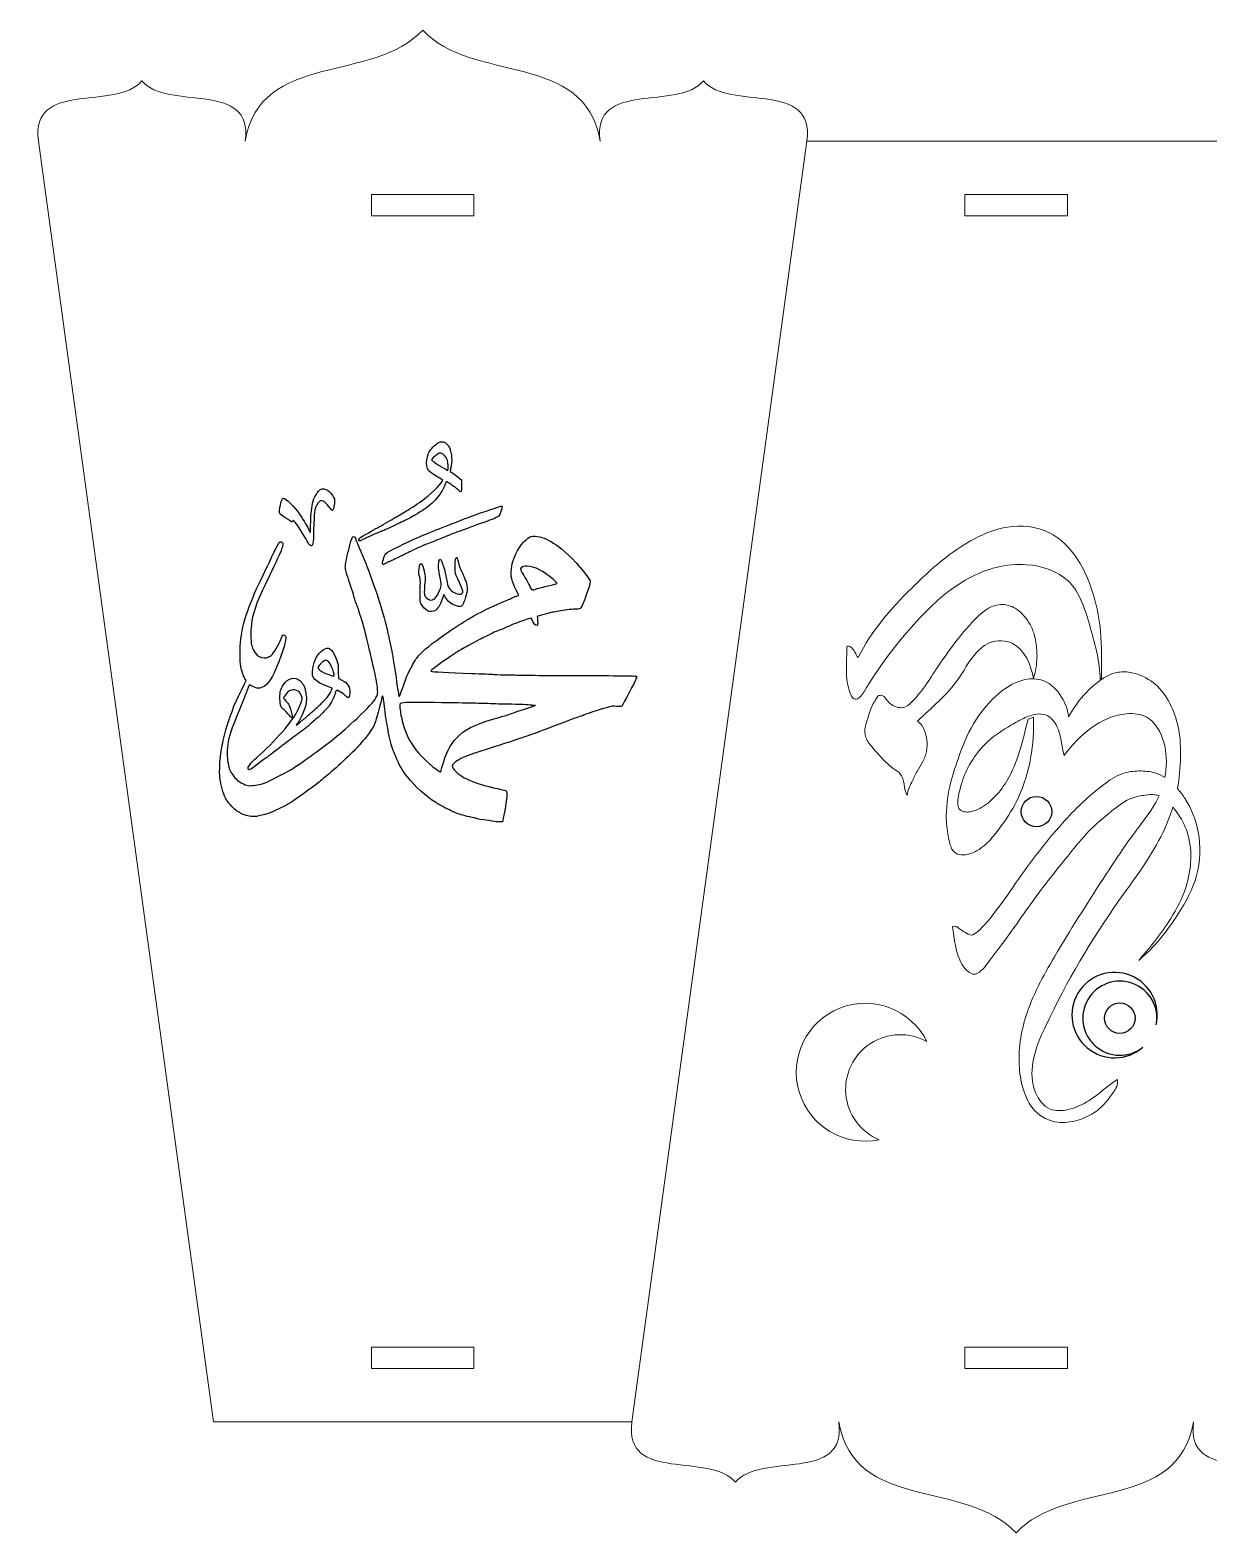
# Model space of a CAD drawing. Header units: millimetres. Extents: x 87 to 529, y 81 to 353.
# Drawn here: x 87.2 to 225.2, y 175.6 to 351.6 of the extents above; entities that cross this region are included whole.
import ezdxf

# ---------------------------------------------------------------- set-up
doc = ezdxf.new("R2010")
doc.units = ezdxf.units.MM
doc.layers.add('Layer1', color=90, linetype='Continuous')
doc.layers.add('LAYER_1', color=7, linetype='Continuous')

msp = doc.modelspace()

# ---------------------------------------------------------------- linework, layer by layer
at = {"color": 7, "linetype": 'Continuous', "lineweight": 15}
for p, q in [((88.13, 338.63), (108.63, 188.63)), ((178.13, 338.63), (157.63, 188.63)), ((227.14, 338.63), (178.13, 338.63)), ((127.13, 332.38), (127.13, 329.88)), ((139.13, 332.38), (127.13, 332.38)), ((139.13, 329.88), (139.13, 332.38)), ((208.63, 332.38), (196.63, 332.38)), ((196.63, 332.38), (196.63, 329.88)), ((208.63, 329.88), (208.63, 332.38)), ((127.13, 329.88), (139.13, 329.88)), ((196.63, 329.88), (208.63, 329.88)), ((212.46, 275.56), (212.64, 275.69)), ((204.66, 271.17), (204.03, 270.94)), ((127.13, 197.38), (127.13, 194.88)), ((139.13, 197.38), (127.13, 197.38)), ((139.13, 194.88), (139.13, 197.38)), ((208.63, 197.38), (196.63, 197.38)), ((196.63, 197.38), (196.63, 194.88)), ((208.63, 194.88), (208.63, 197.38)), ((127.13, 194.88), (139.13, 194.88)), ((196.63, 194.88), (208.63, 194.88)), ((108.63, 188.63), (157.63, 188.63))]:
    msp.add_line(p, q, dxfattribs=at)
for centre in [(205.01, 260.1), (214.77, 235.91)]:
    msp.add_circle(centre, 1.78)
for points in [[(133.13, 351.63), (127.31, 345.32), (114.11, 349.18), (112.36, 338.63)], [(153.9, 338.63), (152.15, 349.18), (138.95, 345.32), (133.13, 351.63)], [(100.25, 345.68), (97.3, 342.1), (87.15, 345.85), (88.13, 338.63)], [(112.36, 338.63), (113.34, 345.85), (103.19, 342.1), (100.25, 345.68)], [(166.01, 345.68), (163.07, 342.1), (152.92, 345.85), (153.9, 338.63)], [(178.13, 338.63), (179.11, 345.85), (168.96, 342.1), (166.01, 345.68)], [(157.63, 188.63), (156.65, 181.41), (166.81, 185.15), (169.75, 181.57)], [(169.75, 181.57), (172.69, 185.15), (182.84, 181.41), (181.86, 188.63)], [(181.86, 188.63), (183.61, 178.08), (196.81, 181.93), (202.63, 175.63)], [(202.63, 175.63), (208.45, 181.93), (221.65, 178.08), (223.4, 188.63)], [(223.4, 188.63), (222.42, 181.41), (232.57, 185.15), (235.52, 181.57)]]:
    msp.add_open_spline(points, degree=3, dxfattribs=at)
for points, knots in [([(212.64, 275.69), (212.6, 277.53), (212.72, 280.7), (211.84, 285.47), (210.16, 289.68), (206.63, 293.36), (201.8, 293.82), (196.05, 291.54), (190.03, 286.17), (185.67, 281.29), (184.14, 278.13)], [0, 0, 0, 0, 0.1162, 0.197868, 0.303755, 0.399021, 0.501749, 0.586261, 0.783699, 1, 1, 1, 1]), ([(182.8, 279.41), (182.84, 277.12), (182.43, 275.98), (183.53, 273.05), (184.42, 273.49), (186.4, 276.84), (190.24, 281.98), (196.51, 287.79), (203.21, 289.69), (209.66, 287.56), (211.38, 281.42), (212.44, 277.64), (212.46, 275.56)], [0, 0, 0, 0, 0.104126, 0.126454, 0.137741, 0.153274, 0.360759, 0.515607, 0.653386, 0.756921, 0.879747, 1, 1, 1, 1]), ([(204.66, 275.69), (204.89, 276.48), (205.11, 277.6), (205.04, 279.34), (204.85, 280.73), (204.24, 282.16), (203.44, 283.18), (202.43, 284.07), (201.25, 284.44), (199.29, 284.15), (197.55, 282.41), (195.45, 279.92), (193.66, 277.4), (192.02, 274.84), (190.75, 273.22), (189.59, 272.2), (188.43, 272.33), (187.6, 272.88), (187.16, 273.7), (186.47, 273.76), (186.16, 273.17), (185.64, 272.35), (185.31, 271.13), (184.87, 269.93), (184.93, 268.71), (185.65, 267.78), (186.44, 266.84), (187.33, 265.94), (188.16, 265.14), (189.67, 264.31), (189.44, 262.67), (189.87, 261.99)], [0, 0, 0, 0, 0.055127, 0.074631, 0.116753, 0.147784, 0.177653, 0.202567, 0.236807, 0.25572, 0.332584, 0.389497, 0.476788, 0.538314, 0.591168, 0.617912, 0.633569, 0.66491, 0.681747, 0.691657, 0.703796, 0.721503, 0.759103, 0.786147, 0.806525, 0.837346, 0.861437, 0.889644, 0.921205, 0.939326, 1, 1, 1, 1]), ([(191.06, 270.71), (192.73, 272.24), (195.44, 274.52), (197.4, 278.33), (199.4, 280.09), (201.13, 280.15), (203.49, 279.5), (204.39, 277.19), (204.66, 275.69)], [0, 0, 0, 0, 0.340909, 0.509327, 0.641829, 0.709715, 0.758112, 1, 1, 1, 1]), ([(184.14, 278.13), (183.82, 278.47), (183.66, 279.27), (182.95, 279.51), (182.8, 279.41)], [0, 0, 0, 0, 0.750495, 1, 1, 1, 1]), ([(221.53, 262.79), (221.75, 264.01), (221.94, 266.31), (221.82, 269.6), (220.91, 272.46), (219.38, 274.88), (217.3, 276.14), (215.4, 276.56), (213.86, 276.34), (212.33, 275.43), (210.49, 273.84), (209.34, 272.24), (208.77, 271.21)], [0, 0, 0, 0, 0.0483529, 0.0894465, 0.1268152, 0.1640785, 0.1982233, 0.2181914, 0.2389149, 0.2568776, 0.286949, 0.3327563, 0.3327563, 0.3327563, 0.3327563]), ([(208.77, 271.21), (208.6, 272.93), (206.83, 275.83), (202.78, 275.6), (199.98, 273.6), (197.36, 270.38), (195.92, 266.61), (194.71, 262.94), (194.33, 259.68), (194.63, 257.15), (195.14, 255.17), (196.48, 254.99), (197.53, 255.2), (199.22, 256.2), (201.04, 258.52), (204.08, 263.32), (204.74, 268.01), (204.66, 271.17)], [0, 0, 0, 0, 0.108475, 0.149766, 0.221866, 0.301346, 0.388481, 0.453452, 0.52702, 0.572957, 0.609414, 0.626384, 0.644987, 0.671569, 0.737968, 0.814025, 1, 1, 1, 1]), ([(204.03, 270.94), (203.44, 268.67), (202.77, 265.42), (200.52, 262.12), (198.96, 260.71), (197.66, 260.13), (196.8, 260.02), (196.17, 260.12), (195.8, 260.67), (195.78, 261.74), (196.11, 262.99), (196.74, 264.92), (197.78, 266.67), (199.55, 268.69), (201.62, 270), (203.58, 271.1), (205.06, 271.65), (206.57, 271.38), (207.92, 269.56), (207.97, 267.82), (208.24, 266.68)], [0, 0, 0, 0, 0.193431, 0.262516, 0.32294, 0.363104, 0.375433, 0.394319, 0.411508, 0.423707, 0.480621, 0.51628, 0.589358, 0.645056, 0.734453, 0.786064, 0.829516, 0.86039, 0.904554, 1, 1, 1, 1]), ([(208.24, 266.68), (209.96, 268.95), (213.16, 271.94), (218.03, 271.47), (219.84, 269.16), (220.34, 266.57), (220.16, 264.71), (220.04, 264.09)], [0, 0, 0, 0, 0.1189886, 0.1509408, 0.1801563, 0.2280908, 0.2531724, 0.2531724, 0.2531724, 0.2531724]), ([(189.87, 261.99), (189.9, 262.56), (190.38, 263.47), (190.96, 264.78), (191.71, 265.89), (192.23, 267.12), (192.2, 268.89), (191.82, 270.16), (191.06, 270.71)], [0, 0, 0, 0, 0.173489, 0.320924, 0.450867, 0.594235, 0.730026, 1, 1, 1, 1]), ([(220.04, 264.09), (219.68, 264.32), (218.73, 264.77), (216.98, 264.93), (214.81, 264.66), (211.69, 262.48), (207.24, 258.16), (203.21, 252.7), (200.13, 248.19), (198.58, 246.4), (197.4, 245.45), (196.62, 245.98), (195.95, 246.39), (195.48, 246.79), (195.16, 246.66)], [0, 0, 0, 0, 0.0220451, 0.0537092, 0.0887054, 0.1316783, 0.2442995, 0.4066511, 0.4799764, 0.519351, 0.5340902, 0.5480793, 0.5616156, 0.5766614, 0.5766614, 0.5766614, 0.5766614]), ([(216.98, 242.68), (218.84, 244.21), (221.33, 247.41), (224.16, 252.53), (224.3, 257.5), (223.02, 260.84), (221.86, 262.42), (221.53, 262.79)], [0.6096676, 0.6096676, 0.6096676, 0.6096676, 0.7318814, 0.8172545, 0.9045005, 0.9753907, 1, 1, 1, 1]), ([(195.16, 246.66), (195.41, 245.22), (195.55, 243.1), (196.88, 241.38), (197.72, 240.93), (198.81, 241.56), (199.56, 242.75), (201.96, 245.78), (204.75, 250.07), (208.38, 254.51), (211.05, 257.89), (213.56, 259.98), (215.75, 261.69), (217.59, 262.03), (218.7, 262.14), (219.21, 261.99), (219.37, 261.93)], [0, 0, 0, 0, 0.0762218, 0.0970051, 0.1085557, 0.1194457, 0.1549358, 0.1789505, 0.3130127, 0.4108609, 0.4668344, 0.52765, 0.5754404, 0.6017909, 0.6210712, 0.6295845, 0.6295845, 0.6295845, 0.6295845]), ([(219.37, 261.93), (219.33, 261.84), (218.68, 260.46), (216.18, 257.37), (212.14, 251.22), (207.5, 243.95), (203.46, 236.63), (202.7, 230.81), (203.49, 227.13), (204.79, 224.7), (206.88, 223.66), (209.01, 223.69), (210.78, 224.21), (212.69, 225.38), (213.88, 227.02), (214.62, 228.13), (214.48, 228.74)], [0.2830038, 0.2830038, 0.2830038, 0.2830038, 0.2870939, 0.3434083, 0.4394801, 0.5800414, 0.6871535, 0.7689405, 0.8064949, 0.8357102, 0.8756487, 0.8908517, 0.9198625, 0.9481305, 0.977908, 1, 1, 1, 1]), ([(214.48, 228.74), (213.34, 227.98), (211.67, 226.37), (208.97, 225.12), (206.31, 224.94), (204.46, 227.45), (204.35, 231.17), (207.79, 238.91), (212.83, 247.49), (218.87, 255.32), (220.56, 259.25), (220.99, 260.61)], [0.3618231, 0.3618231, 0.3618231, 0.3618231, 0.4151965, 0.4505528, 0.4770645, 0.5107817, 0.5567565, 0.616912, 0.8357946, 0.9445947, 1, 1, 1, 1]), ([(220.99, 260.61), (221.06, 260.53), (221.74, 259.69), (222.83, 257.84), (223.27, 254.56), (222.59, 250.95), (220.5, 246.87), (218.33, 244.23), (216.98, 242.68)], [0.6637593, 0.6637593, 0.6637593, 0.6637593, 0.6690751, 0.7148536, 0.7727504, 0.8291101, 0.8970453, 1, 1, 1, 1])]:
    msp.add_open_spline(points, degree=3, knots=knots, dxfattribs=at)
at = {"layer": 'Layer1', "color": 3}
for centre, radius, start, end in [((214.16, 236.27), 5, 346.7475, 311.3689), ((214.77, 235.91), 4.34, 349.5648, 308.5516)]:
    msp.add_arc(centre, radius, start, end, dxfattribs=at)
at = {"layer": 'Layer1', "linetype": 'Continuous', "lineweight": 15}
for centre, radius, start, end in [((184.95, 229.58), 8.07, 26.3427, 281.7678), ((189.06, 227.58), 6.4, 60.7695, 247.341)]:
    msp.add_arc(centre, radius, start, end, dxfattribs=at)
at = {"layer": 'LAYER_1', "color": 7}
for points in [[(136.1, 300.59), (136.1, 300.59)], [(119.88, 291.33), (119.88, 291.33)], [(125.66, 291.9), (125.66, 291.9)], [(128.46, 289.05), (128.46, 289.05)], [(146.58, 286.21), (146.58, 286.21)], [(133.68, 283.61), (133.68, 283.61)], [(120.98, 277.18), (120.84, 276.95), (120.93, 276.81)], [(122.75, 276.2), (122.75, 276.2)], [(146.15, 272.47), (146.34, 272.54), (145.93, 272.57)], [(112.71, 265.08), (112.71, 265.08)], [(135.39, 265.25), (135.39, 265.25)], [(141.83, 258.9), (141.83, 258.9)]]:
    msp.add_lwpolyline(points, close=True, dxfattribs=at)
for points in [[(136.38, 300.15), (136.35, 299.92), (136.76, 299.65)], [(137.42, 299.15), (137.67, 298.94), (137.67, 298.29)], [(144.25, 285.38), (144.41, 285.45), (144.09, 286.05)], [(145.94, 282.55), (145.84, 282.77), (145.63, 282.71)], [(112.26, 275.05), (112.45, 275.44), (112.3, 275.7)], [(142.61, 259.52), (142.46, 258.9), (142.16, 258.89)]]:
    msp.add_lwpolyline(points, dxfattribs=at)
for points in [[(133.72, 301.79), (133.81, 302.18), (134.04, 302.53), (134.48, 302.93)], [(134.48, 302.93), (135.03, 303.44), (135.42, 303.54), (135.8, 303.27)], [(135.8, 303.27), (135.91, 303.19), (136.05, 303.04), (136.13, 302.94)], [(136.13, 302.94), (136.48, 302.42), (136.63, 301.36), (136.46, 300.58)], [(134.91, 299.27), (133.58, 300), (133.4, 300.4), (133.72, 301.79)], [(134.82, 301.94), (134.58, 301.78), (134.18, 301.38), (134.18, 301.3)], [(134.18, 301.3), (134.18, 301.21), (134.64, 300.88), (135.33, 300.48)], [(135.27, 302.07), (135.08, 302.09), (135.01, 302.07), (134.82, 301.94)], [(135.7, 301.82), (135.53, 302.01), (135.46, 302.05), (135.27, 302.07)], [(136.1, 300.59), (136.07, 301.23), (135.97, 301.51), (135.7, 301.82)], [(135.49, 298.92), (135.48, 298.95), (135.22, 299.1), (134.91, 299.27)], [(135.33, 300.48), (135.72, 300.25), (136.06, 300.07), (136.08, 300.06)], [(136.08, 300.06), (136.1, 300.06), (136.11, 300.3), (136.1, 300.59)], [(136.46, 300.58), (136.43, 300.47), (136.4, 300.28), (136.38, 300.15)], [(136.76, 299.65), (136.99, 299.5), (137.28, 299.28), (137.42, 299.15)], [(120.24, 296.18), (120.38, 296.88), (120.85, 297.67), (121.24, 297.88)], [(121.24, 297.88), (121.37, 297.95), (121.74, 297.88), (121.97, 297.73)], [(121.97, 297.73), (122.2, 297.59), (122.62, 297.12), (122.74, 296.86)], [(133.39, 296.77), (134.35, 297.51), (135.58, 298.78), (135.49, 298.92)], [(135.3, 297.49), (134.72, 296.66), (134.18, 296.1), (133.56, 295.67)], [(135.76, 298.44), (135.6, 298.02), (135.43, 297.69), (135.3, 297.49)], [(135.91, 298.73), (135.89, 298.73), (135.82, 298.6), (135.76, 298.44)], [(137.05, 297.99), (136.81, 298.18), (135.97, 298.73), (135.91, 298.73)], [(137.41, 297.67), (137.33, 297.75), (137.17, 297.89), (137.05, 297.99)], [(137.67, 298.29), (137.67, 297.53), (137.62, 297.43), (137.41, 297.67)], [(116.38, 295.4), (116.48, 296.27), (116.64, 296.8), (116.78, 296.8)], [(116.78, 296.8), (117.14, 296.8), (118.09, 295.85), (118.81, 294.78)], [(120.01, 293.68), (120.01, 294.57), (120.1, 295.47), (120.24, 296.18)], [(120.7, 295.95), (120.45, 295.48), (120.43, 295.28), (120.36, 293.07)], [(121.26, 296.5), (121.05, 296.5), (120.94, 296.39), (120.7, 295.95)], [(122.28, 295.65), (121.77, 296.31), (121.54, 296.5), (121.26, 296.5)], [(122.79, 296.19), (122.72, 295.64), (122.64, 295.37), (122.57, 295.37)], [(122.74, 296.86), (122.84, 296.66), (122.84, 296.62), (122.79, 296.19)], [(131.79, 295.66), (131.83, 295.66), (133.1, 296.54), (133.39, 296.77)], [(141.37, 295.57), (142.29, 295.9), (142.38, 295.92), (142.42, 295.83)], [(142.42, 295.83), (142.47, 295.7), (142.15, 294.76), (142.03, 294.68)], [(116.46, 294.95), (116.36, 295.1), (116.35, 295.15), (116.38, 295.4)], [(117.28, 294.38), (117.17, 294.38), (116.56, 294.81), (116.46, 294.95)], [(117.55, 294.18), (117.42, 294.29), (117.29, 294.38), (117.28, 294.38)], [(117.87, 294.04), (117.81, 293.99), (117.75, 294.01), (117.55, 294.18)], [(117.94, 294.17), (117.94, 294.13), (117.91, 294.07), (117.87, 294.04)], [(118.04, 294.15), (117.96, 294.23), (117.94, 294.23), (117.94, 294.17)], [(119.47, 291.99), (118.77, 293.22), (118.31, 293.92), (118.04, 294.15)], [(118.81, 294.78), (119.26, 294.11), (119.66, 293.41), (119.84, 293.01)], [(122.57, 295.37), (122.53, 295.37), (122.41, 295.5), (122.28, 295.65)], [(128.08, 293.48), (128.26, 293.57), (128.7, 293.81), (129.04, 294.02)], [(129.04, 294.02), (129.39, 294.23), (129.78, 294.46), (129.91, 294.53)], [(131.05, 294.2), (130.45, 293.9), (130, 293.68), (129.25, 293.34)], [(129.91, 294.53), (130.34, 294.76), (131, 295.15), (131.39, 295.41)], [(131.74, 294.54), (131.63, 294.49), (131.32, 294.33), (131.05, 294.2)], [(131.39, 295.41), (131.6, 295.55), (131.78, 295.66), (131.79, 295.66)], [(133.56, 295.67), (133.09, 295.35), (131.98, 294.66), (131.74, 294.54)], [(136.36, 293.73), (136.64, 293.84), (137.1, 294.02), (137.37, 294.13)], [(137.37, 294.13), (137.64, 294.25), (138.04, 294.4), (138.26, 294.48)], [(138.26, 294.48), (138.48, 294.56), (138.9, 294.71), (139.2, 294.82)], [(139.2, 294.82), (139.82, 295.04), (140.09, 295.14), (140.43, 295.25)], [(142.03, 294.68), (141.79, 294.52), (140.93, 294.18), (139.91, 293.84)], [(140.43, 295.25), (140.57, 295.29), (140.99, 295.44), (141.37, 295.57)], [(119.84, 293.01), (119.89, 292.89), (119.95, 292.8), (119.97, 292.8)], [(119.97, 292.8), (119.99, 292.8), (120.01, 293.19), (120.01, 293.68)], [(120.36, 293.07), (120.32, 291.44), (120.28, 291.22), (120.08, 291.22)], [(124.61, 291.32), (124.76, 291.98), (124.89, 292.31), (124.99, 292.31)], [(124.99, 292.31), (125.14, 292.31), (125.23, 292.2), (125.32, 291.94)], [(125.71, 292.09), (125.73, 292.16), (125.94, 292.29), (126.35, 292.5)], [(127, 292.36), (126.62, 292.18), (126.23, 292), (126.12, 291.97)], [(126.35, 292.5), (126.68, 292.68), (127.01, 292.86), (127.07, 292.9)], [(127.94, 292.77), (127.8, 292.73), (127.38, 292.54), (127, 292.36)], [(127.07, 292.9), (127.36, 293.09), (127.76, 293.32), (128.08, 293.48)], [(128.43, 292.97), (128.3, 292.91), (128.07, 292.82), (127.94, 292.77)], [(129.25, 293.34), (128.93, 293.2), (128.57, 293.04), (128.43, 292.97)], [(128.81, 290.33), (128.97, 290.5), (131.43, 291.72), (132.6, 292.22)], [(132.6, 292.22), (133.43, 292.58), (134.5, 293.01), (135.42, 293.37)], [(135.91, 292.34), (135.74, 292.27), (135.11, 292.03), (134.53, 291.79)], [(135.42, 293.37), (135.65, 293.46), (136.07, 293.62), (136.36, 293.73)], [(136.32, 292.5), (136.27, 292.48), (136.09, 292.4), (135.91, 292.34)], [(137.22, 292.85), (136.89, 292.75), (136.45, 292.58), (136.32, 292.5)], [(138.36, 293.27), (137.9, 293.09), (137.38, 292.9), (137.22, 292.85)], [(139.91, 293.84), (139.52, 293.71), (138.82, 293.45), (138.36, 293.27)], [(144.39, 290.93), (144.77, 291.56), (145.4, 292.18), (145.78, 292.3)], [(145.78, 292.3), (146.04, 292.38), (146.55, 292.37), (146.85, 292.29)], [(146.85, 292.29), (147.42, 292.13), (148.37, 291.64), (149.04, 291.16)], [(116.54, 290.63), (115.89, 289.19), (115.59, 288.54), (115.02, 287.39)], [(115.54, 290.13), (115.57, 290.17), (115.67, 290.37), (115.76, 290.58)], [(115.76, 290.58), (115.96, 291.03), (116.21, 291.45), (116.38, 291.61)], [(116.38, 291.61), (116.5, 291.72), (116.51, 291.73), (116.63, 291.64)], [(116.74, 291.3), (116.73, 291.15), (116.64, 290.87), (116.54, 290.63)], [(116.63, 291.64), (116.75, 291.56), (116.76, 291.53), (116.74, 291.3)], [(119.88, 291.33), (119.82, 291.39), (119.64, 291.69), (119.47, 291.99)], [(120.08, 291.22), (120.03, 291.22), (119.93, 291.27), (119.88, 291.33)], [(124.07, 288.66), (124.05, 288.89), (124.3, 290.24), (124.43, 290.65)], [(124.43, 290.65), (124.47, 290.76), (124.55, 291.06), (124.61, 291.32)], [(125.32, 291.94), (125.39, 291.72), (125.53, 291.38), (125.79, 290.8)], [(125.76, 291.81), (125.66, 291.81), (125.64, 291.83), (125.66, 291.9)], [(125.66, 291.9), (125.67, 291.95), (125.7, 292.03), (125.71, 292.09)], [(125.91, 291.86), (125.9, 291.83), (125.83, 291.81), (125.76, 291.81)], [(125.79, 290.8), (125.84, 290.69), (126.01, 290.29), (126.16, 289.91)], [(126.12, 291.97), (126.02, 291.93), (125.93, 291.88), (125.91, 291.86)], [(131.91, 290.66), (131.68, 290.56), (130.98, 290.21), (130.35, 289.91)], [(132.78, 291.07), (132.53, 290.96), (132.14, 290.77), (131.91, 290.66)], [(133.34, 291.32), (133.28, 291.3), (133.02, 291.19), (132.78, 291.07)], [(134.53, 291.79), (133.95, 291.55), (133.41, 291.34), (133.34, 291.32)], [(143.52, 288.55), (143.6, 289.33), (143.86, 290.03), (144.39, 290.93)], [(149.04, 291.16), (149.93, 290.52), (151.37, 289.03), (152.34, 287.73)], [(114.82, 288.56), (115.18, 289.28), (115.47, 289.91), (115.47, 289.96)], [(115.47, 289.96), (115.47, 290.01), (115.5, 290.09), (115.54, 290.13)], [(124.61, 286.8), (124.27, 287.77), (124.1, 288.38), (124.07, 288.66)], [(126.16, 289.91), (126.32, 289.53), (126.5, 289.09), (126.57, 288.92)], [(126.57, 288.92), (126.81, 288.34), (127.52, 286.33), (127.96, 284.97)], [(128.46, 289.05), (128.35, 289.11), (128.64, 290.16), (128.81, 290.33)], [(128.94, 289.25), (128.74, 289.09), (128.53, 289), (128.46, 289.05)], [(129.13, 289.34), (129.09, 289.34), (129.01, 289.3), (128.94, 289.25)], [(130.35, 289.91), (129.72, 289.6), (129.17, 289.34), (129.13, 289.34)], [(132.7, 288.53), (132.77, 289.06), (132.83, 289.19), (132.98, 289.11)], [(132.98, 289.11), (133.18, 289), (133.48, 287.68), (133.42, 287.17)], [(135.13, 287.67), (135, 288.28), (134.98, 288.52), (135, 288.97)], [(135, 288.97), (135.03, 289.49), (135.08, 289.66), (135.21, 289.63)], [(135.21, 289.63), (135.36, 289.6), (135.78, 288.23), (135.92, 287.34)], [(136.93, 288.85), (136.93, 289.58), (136.98, 289.84), (137.12, 289.84)], [(137.07, 287.76), (136.94, 288.11), (136.93, 288.18), (136.93, 288.85)], [(137.12, 289.84), (137.16, 289.84), (137.2, 289.73), (137.24, 289.51)], [(137.24, 289.51), (137.3, 289.2), (137.51, 288.54), (137.6, 288.43)], [(145.36, 288.85), (145, 288.85), (144.59, 288.7), (144.57, 288.55)], [(148.47, 287.25), (147.39, 288.22), (146.16, 288.85), (145.36, 288.85)], [(112.86, 284.21), (113.47, 285.77), (113.69, 286.27), (114.82, 288.56)], [(115.02, 287.39), (114, 285.32), (113.68, 284.53), (113.22, 282.9)], [(132.76, 287.66), (132.65, 288.04), (132.64, 288.09), (132.7, 288.53)], [(132.85, 286.5), (132.87, 287.17), (132.86, 287.29), (132.76, 287.66)], [(133.42, 287.17), (133.33, 286.44), (133.29, 285.63), (133.34, 285.48)], [(135.14, 286.06), (135.34, 286.57), (135.34, 286.66), (135.13, 287.67)], [(135.92, 287.34), (136.07, 286.36), (136.28, 286), (136.88, 285.71)], [(137.35, 287.12), (137.27, 287.27), (137.15, 287.56), (137.07, 287.76)], [(137.82, 285.91), (137.78, 286.11), (137.52, 286.78), (137.35, 287.12)], [(137.6, 288.43), (137.7, 288.29), (138.15, 287.2), (138.26, 286.82)], [(144.09, 286.05), (143.53, 287.12), (143.42, 287.62), (143.52, 288.55)], [(144.57, 288.55), (144.56, 288.51), (144.65, 288.32), (144.76, 288.12)], [(144.76, 288.12), (144.88, 287.92), (145.08, 287.57), (145.21, 287.35)], [(145.21, 287.35), (145.34, 287.13), (145.55, 286.74), (145.67, 286.49)], [(148.86, 286.82), (148.89, 286.84), (148.71, 287.04), (148.47, 287.25)], [(152.75, 287), (152.75, 286.69), (151.89, 284.29), (151.65, 283.95)], [(152.34, 287.73), (152.67, 287.28), (152.75, 287.14), (152.75, 287)], [(125.01, 285.54), (124.93, 285.83), (124.74, 286.39), (124.61, 286.8)], [(125.38, 284.38), (125.25, 284.73), (125.09, 285.26), (125.01, 285.54)], [(132.93, 284.46), (132.82, 284.69), (132.81, 284.87), (132.85, 286.5)], [(133.34, 285.48), (133.41, 285.27), (133.72, 284.96), (133.93, 284.9)], [(133.93, 284.9), (134.4, 284.77), (134.76, 285.11), (135.14, 286.06)], [(135.52, 285.33), (135.34, 284.61), (134.95, 283.88), (134.64, 283.67)], [(135.61, 285.54), (135.59, 285.54), (135.55, 285.45), (135.52, 285.33)], [(135.73, 285.32), (135.68, 285.44), (135.63, 285.54), (135.61, 285.54)], [(136.84, 284.28), (136.3, 284.51), (135.91, 284.88), (135.73, 285.32)], [(136.88, 285.71), (137.3, 285.52), (137.56, 285.5), (137.72, 285.65)], [(138.34, 286.03), (138.26, 285.37), (137.9, 284.34), (137.69, 284.17)], [(137.72, 285.65), (137.82, 285.74), (137.84, 285.79), (137.82, 285.91)], [(138.26, 286.82), (138.36, 286.45), (138.37, 286.35), (138.34, 286.03)], [(143.53, 285.09), (143.62, 285.14), (143.78, 285.21), (143.89, 285.25)], [(143.89, 285.25), (144, 285.28), (144.16, 285.34), (144.25, 285.38)], [(145.67, 286.49), (145.8, 286.24), (145.92, 286.04), (145.94, 286.04)], [(145.94, 286.04), (145.95, 286.04), (146.24, 286.11), (146.58, 286.21)], [(146.58, 286.21), (146.92, 286.31), (147.56, 286.48), (148.01, 286.58)], [(148.01, 286.58), (148.46, 286.69), (148.84, 286.8), (148.86, 286.82)], [(111.83, 280.3), (112, 281.68), (112.23, 282.56), (112.86, 284.21)], [(126.43, 280.97), (126.18, 282.05), (126.02, 282.56), (125.38, 284.38)], [(127.96, 284.97), (128.45, 283.45), (128.9, 281.88), (129, 281.32)], [(133.68, 283.61), (133.45, 283.74), (133.06, 284.18), (132.93, 284.46)], [(134.64, 283.67), (134.4, 283.5), (133.94, 283.48), (133.68, 283.61)], [(137.69, 284.17), (137.58, 284.08), (137.16, 284.13), (136.84, 284.28)], [(138.79, 282.84), (139.47, 283.27), (141.57, 284.27), (143.02, 284.86)], [(143.02, 284.86), (143.22, 284.94), (143.45, 285.05), (143.53, 285.09)], [(148.31, 283.44), (147.98, 283.37), (146.57, 282.98), (146.55, 282.96)], [(149.1, 283.57), (148.85, 283.54), (148.5, 283.48), (148.31, 283.44)], [(150.05, 283.72), (149.78, 283.67), (149.36, 283.6), (149.1, 283.57)], [(151.05, 283.81), (150.74, 283.81), (150.34, 283.78), (150.05, 283.72)], [(151.65, 283.95), (151.56, 283.82), (151.55, 283.81), (151.05, 283.81)], [(113.22, 282.9), (113.08, 282.42), (112.96, 280.97), (113, 280.4)], [(135.76, 280.87), (136.28, 281.23), (137.69, 282.16), (138.17, 282.46)], [(138.17, 282.46), (138.35, 282.57), (138.62, 282.74), (138.79, 282.84)], [(145.63, 282.71), (144.57, 282.38), (143.67, 282.03), (142.55, 281.52)], [(146.39, 281.93), (146.26, 282), (146.05, 282.28), (145.94, 282.55)], [(146.56, 281.95), (146.51, 281.9), (146.47, 281.89), (146.39, 281.93)], [(146.55, 282.96), (146.55, 282.96), (146.56, 282.74), (146.59, 282.49)], [(146.59, 282.49), (146.63, 282.1), (146.62, 282.01), (146.56, 281.95)], [(111.83, 277.09), (111.71, 277.66), (111.72, 279.3), (111.83, 280.3)], [(113, 280.4), (113.08, 279.46), (113.13, 279.29), (113.52, 278.7)], [(115.53, 278.55), (115.89, 278.94), (116.45, 279.95), (116.6, 280.45)], [(116.97, 280.74), (117.22, 280.57), (117.12, 280.06), (116.55, 278.41)], [(116.6, 280.45), (116.7, 280.78), (116.79, 280.85), (116.97, 280.74)], [(126.74, 279.69), (126.65, 280.07), (126.51, 280.65), (126.43, 280.97)], [(129, 281.32), (129.03, 281.13), (129.09, 280.86), (129.13, 280.73)], [(129.13, 280.73), (129.16, 280.59), (129.27, 280.08), (129.37, 279.59)], [(132.66, 278.33), (133.23, 279), (134.2, 279.79), (135.76, 280.87)], [(140.41, 280.57), (140.01, 280.37), (139.52, 280.12), (138.5, 279.55)], [(141.29, 281), (141.04, 280.87), (140.64, 280.68), (140.41, 280.57)], [(142.08, 281.34), (141.91, 281.28), (141.55, 281.12), (141.29, 281)], [(142.55, 281.52), (142.47, 281.48), (142.26, 281.4), (142.08, 281.34)], [(113.52, 278.7), (113.81, 278.28), (114.08, 278.12), (114.58, 278.12)], [(114.58, 278.12), (114.91, 278.11), (114.98, 278.13), (115.17, 278.25)], [(116.55, 278.41), (115.8, 276.27), (115.25, 275.24), (114.61, 274.8)], [(115.17, 278.25), (115.3, 278.33), (115.46, 278.46), (115.53, 278.55)], [(120.33, 277.25), (120.48, 278.03), (121.11, 278.91), (121.72, 279.18)], [(121.72, 279.18), (122.23, 279.41), (122.67, 278.95), (123.08, 277.79)], [(127.09, 278.23), (127, 278.65), (126.84, 279.31), (126.74, 279.69)], [(127.42, 276.85), (127.34, 277.19), (127.19, 277.81), (127.09, 278.23)], [(129.37, 279.59), (129.46, 279.1), (129.56, 278.59), (129.59, 278.46)], [(129.59, 278.46), (129.62, 278.32), (129.67, 277.98), (129.72, 277.69)], [(131.81, 277.02), (132.22, 277.79), (132.3, 277.91), (132.66, 278.33)], [(137.67, 279.09), (137.22, 278.84), (137, 278.7), (135.98, 278.01)], [(138.5, 279.55), (138.26, 279.42), (137.88, 279.21), (137.67, 279.09)], [(112.3, 275.7), (112.12, 276.03), (111.94, 276.55), (111.83, 277.09)], [(120.26, 275.94), (120.2, 276.1), (120.23, 276.71), (120.33, 277.25)], [(120.93, 276.81), (121.09, 276.6), (121.46, 276.38), (121.88, 276.24)], [(121.76, 277.84), (121.6, 277.84), (121.15, 277.46), (120.98, 277.18)], [(122.31, 277.4), (122.18, 277.65), (121.95, 277.84), (121.76, 277.84)], [(122.75, 276.2), (122.72, 276.44), (122.51, 276.99), (122.31, 277.4)], [(123.08, 277.79), (123.24, 277.33), (123.24, 277.3), (123.25, 276.52)], [(123.25, 276.52), (123.25, 276.08), (123.26, 275.72), (123.27, 275.71)], [(127.67, 275.62), (127.61, 275.96), (127.5, 276.51), (127.42, 276.85)], [(129.72, 277.69), (129.76, 277.41), (129.83, 277.01), (129.86, 276.8)], [(129.86, 276.8), (129.93, 276.42), (130.01, 275.86), (130.06, 275.35)], [(131.07, 275.38), (131.29, 276.02), (131.34, 276.14), (131.81, 277.02)], [(134.37, 276.82), (134.1, 276.61), (134.05, 276.56), (134.12, 276.53)], [(134.12, 276.53), (134.23, 276.48), (136.16, 276.38), (138.85, 276.28)], [(134.97, 277.29), (134.83, 277.17), (134.55, 276.95), (134.37, 276.82)], [(135.98, 278.01), (135.58, 277.74), (135.12, 277.42), (134.97, 277.29)], [(110.93, 272.14), (110.93, 272.28), (111.2, 272.87), (112.26, 275.05)], [(112.83, 274.96), (112.82, 274.96), (112.69, 274.63), (112.54, 274.23)], [(113.13, 274.8), (112.97, 274.9), (112.83, 274.97), (112.83, 274.96)], [(114.61, 274.8), (114.13, 274.48), (113.68, 274.48), (113.13, 274.8)], [(116.41, 273.38), (116.41, 274.13), (116.5, 274.47), (116.85, 275)], [(116.85, 275), (117.34, 275.74), (118.22, 275.94), (118.78, 275.43)], [(118.78, 275.43), (118.89, 275.34), (119.06, 275.12), (119.16, 274.94)], [(119.16, 274.94), (119.33, 274.63), (119.5, 274), (119.45, 273.83)], [(120.52, 275.58), (120.41, 275.69), (120.29, 275.86), (120.26, 275.94)], [(122.22, 274.67), (121.31, 275), (120.85, 275.24), (120.52, 275.58)], [(121.88, 276.24), (122.09, 276.17), (122.34, 276.08), (122.43, 276.04)], [(122.53, 274.52), (122.53, 274.55), (122.39, 274.62), (122.22, 274.67)], [(122.43, 276.04), (122.53, 276), (122.65, 275.97), (122.7, 275.96)], [(122.7, 275.96), (122.78, 275.96), (122.79, 275.99), (122.75, 276.2)], [(123.27, 275.71), (123.29, 275.7), (123.47, 275.6), (123.68, 275.49)], [(123.68, 275.49), (124.39, 275.13), (124.65, 274.69), (124.59, 273.97)], [(127.82, 274.73), (127.79, 274.88), (127.72, 275.28), (127.67, 275.62)], [(127.86, 274.11), (127.86, 274.3), (127.84, 274.59), (127.82, 274.73)], [(130.06, 275.35), (130.08, 275.18), (130.12, 274.9), (130.16, 274.73)], [(130.16, 274.73), (130.19, 274.55), (130.25, 274.21), (130.28, 273.97)], [(130.38, 273.58), (130.43, 273.63), (130.83, 274.68), (131.07, 275.38)], [(138.85, 276.28), (139.99, 276.24), (141.19, 276.19), (141.52, 276.17)], [(141.52, 276.17), (141.84, 276.14), (142.59, 276.12), (143.17, 276.12)], [(143.17, 276.12), (143.75, 276.11), (144.24, 276.1), (144.26, 276.09)], [(144.26, 276.09), (144.28, 276.07), (147.38, 276.05), (151.16, 276.04)], [(151.16, 276.04), (155.94, 276.02), (158.06, 276), (158.13, 275.96)], [(158.08, 275.57), (158.08, 275.5), (156.59, 272.66), (156.45, 272.48)], [(158.16, 275.77), (158.12, 275.69), (158.08, 275.6), (158.08, 275.57)], [(158.13, 275.96), (158.23, 275.91), (158.23, 275.9), (158.16, 275.77)], [(112.02, 272.9), (110.86, 270.09), (110.57, 269.3), (110.36, 268.28)], [(112.54, 274.23), (112.39, 273.84), (112.16, 273.24), (112.02, 272.9)], [(116.76, 272.14), (116.51, 272.31), (116.41, 272.65), (116.41, 273.38)], [(117.55, 274.24), (117.26, 274.09), (116.85, 273.59), (116.85, 273.39)], [(116.85, 273.39), (116.85, 273.36), (116.98, 273.2), (117.12, 273.04)], [(117.12, 273.04), (117.27, 272.88), (117.43, 272.68), (117.47, 272.6)], [(118.37, 274.28), (118.09, 274.41), (117.86, 274.39), (117.55, 274.24)], [(118.91, 273.71), (118.68, 274.12), (118.63, 274.17), (118.37, 274.28)], [(119.52, 273.28), (119.52, 272.5), (119.01, 271.18), (118.39, 270.33)], [(118.46, 271.9), (119.09, 273.23), (119.11, 273.34), (118.91, 273.71)], [(119.45, 273.83), (119.44, 273.78), (119.45, 273.73), (119.47, 273.71)], [(119.47, 273.71), (119.5, 273.7), (119.52, 273.5), (119.52, 273.28)], [(120.42, 271.99), (120.64, 272.18), (121.12, 272.62), (121.47, 272.98)], [(121.47, 272.98), (122.02, 273.54), (122.14, 273.69), (122.32, 274.05)], [(122.9, 273.96), (122.81, 273.66), (122.33, 272.71), (122.15, 272.46)], [(122.32, 274.05), (122.44, 274.28), (122.53, 274.49), (122.53, 274.52)], [(123.4, 274.18), (123.02, 274.37), (123.02, 274.37), (122.9, 273.96)], [(124.02, 273.73), (123.85, 273.9), (123.6, 274.08), (123.4, 274.18)], [(124.38, 273.44), (124.34, 273.44), (124.18, 273.57), (124.02, 273.73)], [(124.59, 273.97), (124.55, 273.6), (124.49, 273.44), (124.38, 273.44)], [(125.44, 271.02), (126.76, 272.26), (127.33, 272.87), (127.66, 273.41)], [(128.32, 273.32), (128.18, 272.62), (127.69, 270.8), (127.53, 270.46)], [(127.66, 273.41), (127.85, 273.73), (127.86, 273.78), (127.86, 274.11)], [(128.47, 273.59), (128.44, 273.75), (128.38, 273.65), (128.32, 273.32)], [(128.55, 273.2), (128.52, 273.35), (128.49, 273.52), (128.47, 273.59)], [(128.7, 272.05), (128.65, 272.53), (128.58, 273.05), (128.55, 273.2)], [(130.28, 273.97), (130.32, 273.73), (130.36, 273.55), (130.38, 273.58)], [(131.6, 272.88), (130.34, 272.83), (130.39, 272.86), (130.47, 272.2)], [(133.71, 272.88), (133.11, 272.9), (132.15, 272.9), (131.6, 272.88)], [(140.53, 272.75), (139.93, 272.78), (138.49, 272.8), (133.71, 272.88)], [(110.09, 269.69), (110.28, 270.34), (110.77, 271.79), (110.86, 271.96)], [(110.86, 271.96), (110.9, 272.03), (110.93, 272.11), (110.93, 272.14)], [(113.7, 266.43), (115.82, 268.3), (117.89, 270.67), (118.46, 271.9)], [(117.35, 271.55), (117.13, 271.8), (116.86, 272.07), (116.76, 272.14)], [(117.81, 271.5), (117.93, 270.93), (117.88, 270.93), (117.35, 271.55)], [(117.47, 272.6), (117.57, 272.41), (117.72, 271.92), (117.81, 271.5)], [(119.19, 270.92), (119.33, 271.03), (119.57, 271.23), (119.72, 271.38)], [(119.72, 271.38), (119.88, 271.53), (120.19, 271.8), (120.42, 271.99)], [(121.49, 271.72), (121.34, 271.55), (120.96, 271.19), (120.63, 270.91)], [(121.89, 272.16), (121.82, 272.09), (121.64, 271.89), (121.49, 271.72)], [(122.15, 272.46), (122.07, 272.36), (121.96, 272.23), (121.89, 272.16)], [(128.93, 270.46), (128.82, 270.99), (128.8, 271.12), (128.7, 272.05)], [(130.47, 272.2), (130.5, 271.95), (130.54, 271.67), (130.55, 271.59)], [(130.55, 271.59), (130.57, 271.51), (130.61, 271.32), (130.64, 271.17)], [(130.64, 271.17), (131.1, 268.82), (132.2, 267.09), (134.28, 265.4)], [(142.92, 272.68), (142.2, 272.69), (141.13, 272.73), (140.53, 272.75)], [(141.34, 270.92), (141.71, 271.03), (142.18, 271.17), (142.38, 271.22)], [(142.38, 271.22), (142.84, 271.34), (143.28, 271.49), (143.76, 271.67)], [(145.93, 272.57), (145.43, 272.61), (144.66, 272.64), (142.92, 272.68)], [(143.76, 271.67), (143.97, 271.75), (144.54, 271.94), (145.05, 272.11)], [(145.05, 272.11), (145.55, 272.27), (146.05, 272.43), (146.15, 272.47)], [(151.64, 271.27), (151.35, 271.19), (150.32, 270.82), (150.14, 270.73)], [(152.03, 271.42), (151.9, 271.36), (151.72, 271.29), (151.64, 271.27)], [(154.61, 272.26), (153.82, 272.06), (152.44, 271.61), (152.03, 271.42)], [(155.87, 272.42), (155.37, 272.46), (155.34, 272.46), (154.61, 272.26)], [(156.45, 272.48), (156.38, 272.38), (156.35, 272.38), (155.87, 272.42)], [(109.58, 267.4), (109.66, 268.01), (109.83, 268.79), (110.09, 269.69)], [(119.61, 270.03), (119.37, 269.82), (118.72, 269.32), (118.15, 268.92)], [(118.39, 270.33), (118.26, 270.16), (118.27, 270.17), (118.57, 270.4)], [(118.57, 270.4), (118.74, 270.53), (118.89, 270.65), (118.9, 270.68)], [(118.9, 270.68), (118.92, 270.71), (119.05, 270.82), (119.19, 270.92)], [(120.63, 270.91), (120.3, 270.64), (119.84, 270.24), (119.61, 270.03)], [(120.31, 266.81), (122.16, 268.12), (123.45, 269.17), (125.44, 271.02)], [(127.53, 270.46), (127.18, 269.65), (126.7, 268.97), (125.77, 267.97)], [(129.08, 269.62), (129.03, 269.89), (128.96, 270.27), (128.93, 270.46)], [(129.69, 267.25), (129.47, 267.8), (129.23, 268.73), (129.08, 269.62)], [(137.13, 268.75), (137.99, 269.67), (139.15, 270.26), (141.34, 270.92)], [(146.73, 269.43), (145.59, 268.99), (143.87, 268.42), (142.04, 267.86)], [(149.76, 270.58), (149.59, 270.52), (147.72, 269.82), (146.73, 269.43)], [(150.14, 270.73), (150.04, 270.68), (149.87, 270.62), (149.76, 270.58)], [(110.36, 268.28), (110.25, 267.77), (110.23, 267.58), (110.24, 266.91)], [(116.56, 267.74), (115.59, 266.98), (114.91, 266.46), (114.69, 266.32)], [(118.15, 268.92), (117.59, 268.52), (116.87, 267.99), (116.56, 267.74)], [(125.77, 267.97), (125.57, 267.76), (125.36, 267.53), (125.3, 267.45)], [(135.39, 265.25), (135.84, 266.97), (136.29, 267.86), (137.13, 268.75)], [(142.04, 267.86), (141.43, 267.68), (139.46, 267.04), (138.75, 266.79)], [(109.36, 265.19), (109.37, 265.67), (109.41, 266.23), (109.44, 266.43)], [(109.44, 266.43), (109.47, 266.64), (109.53, 267.07), (109.58, 267.4)], [(110.24, 266.91), (110.25, 266.46), (110.28, 266.04), (110.31, 265.92)], [(110.31, 265.92), (110.34, 265.81), (110.39, 265.59), (110.41, 265.45)], [(112.71, 265.08), (112.6, 265.29), (112.94, 265.76), (113.7, 266.43)], [(114.06, 265.85), (112.99, 265.01), (112.81, 264.91), (112.71, 265.08)], [(114.69, 266.32), (114.58, 266.24), (114.29, 266.03), (114.06, 265.85)], [(116.8, 264.52), (117.32, 264.78), (118.48, 265.5), (119.12, 265.96)], [(119.12, 265.96), (119.63, 266.33), (119.78, 266.44), (120.31, 266.81)], [(125.3, 267.45), (124.91, 266.98), (122.29, 264.58), (121.64, 264.09)], [(129.97, 266.56), (129.89, 266.75), (129.77, 267.06), (129.69, 267.25)], [(131.35, 264.16), (130.74, 264.92), (130.31, 265.66), (129.97, 266.56)], [(136.84, 265.8), (136.48, 265.46), (136.48, 265.42), (136.87, 264.96)], [(138.75, 266.79), (137.92, 266.5), (137.19, 266.12), (136.84, 265.8)], [(109.44, 263.69), (109.36, 264.22), (109.34, 264.47), (109.36, 265.19)], [(110.41, 265.45), (110.45, 265.1), (110.66, 264.68), (111.01, 264.22)], [(111.01, 264.22), (111.32, 263.81), (111.79, 263.47), (112.35, 263.25)], [(113.97, 263.26), (114.69, 263.45), (114.93, 263.56), (116.8, 264.52)], [(121.64, 264.09), (121.47, 263.95), (121.19, 263.73), (121.03, 263.59)], [(134.54, 261.24), (133.56, 261.84), (132.26, 263.03), (131.35, 264.16)], [(134.28, 265.4), (134.83, 264.95), (135.24, 264.68), (135.26, 264.74)], [(135.26, 264.74), (135.26, 264.76), (135.32, 264.99), (135.39, 265.25)], [(136.87, 264.96), (137.32, 264.43), (137.99, 264), (138.97, 263.63)], [(110.14, 261.49), (109.87, 261.94), (109.57, 262.88), (109.44, 263.69)], [(112.35, 263.25), (112.65, 263.13), (112.74, 263.12), (113.13, 263.14)], [(113.13, 263.14), (113.37, 263.15), (113.75, 263.2), (113.97, 263.26)], [(121.03, 263.59), (120.23, 262.93), (118.19, 261.46), (117.42, 261.01)], [(138.97, 263.63), (139.55, 263.4), (140.5, 263.11), (140.88, 263.03)], [(140.88, 263.03), (141.01, 263), (141.2, 262.96), (141.29, 262.93)], [(141.29, 262.93), (141.39, 262.9), (141.78, 262.81), (142.16, 262.73)], [(142.16, 262.73), (142.54, 262.64), (142.87, 262.55), (142.9, 262.53)], [(142.99, 262.32), (143.04, 262.08), (142.79, 260.21), (142.61, 259.52)], [(142.9, 262.53), (142.94, 262.5), (142.98, 262.41), (142.99, 262.32)], [(111.38, 260.17), (111.09, 260.32), (110.4, 261.06), (110.14, 261.49)], [(117.42, 261.01), (116.86, 260.68), (115.47, 260.01), (115.1, 259.9)], [(134.97, 260.97), (134.88, 261.03), (134.68, 261.15), (134.54, 261.24)], [(136.74, 260.07), (136.18, 260.31), (135.19, 260.82), (134.97, 260.97)], [(111.8, 259.93), (111.69, 260), (111.5, 260.11), (111.38, 260.17)], [(113.2, 259.53), (112.7, 259.56), (112.19, 259.7), (111.8, 259.93)], [(114.26, 259.67), (113.74, 259.53), (113.61, 259.51), (113.2, 259.53)], [(115.1, 259.9), (114.96, 259.86), (114.59, 259.75), (114.26, 259.67)], [(138.65, 259.47), (137.83, 259.65), (137.36, 259.8), (136.74, 260.07)], [(139.49, 259.28), (139.41, 259.3), (139.03, 259.39), (138.65, 259.47)], [(140.87, 259.05), (139.85, 259.19), (139.71, 259.21), (139.49, 259.28)], [(141.83, 258.9), (141.82, 258.91), (141.39, 258.98), (140.87, 259.05)], [(142.16, 258.89), (141.99, 258.88), (141.85, 258.89), (141.83, 258.9)]]:
    msp.add_open_spline(points, degree=3, dxfattribs=at)

doc.saveas('drawing.dxf')
